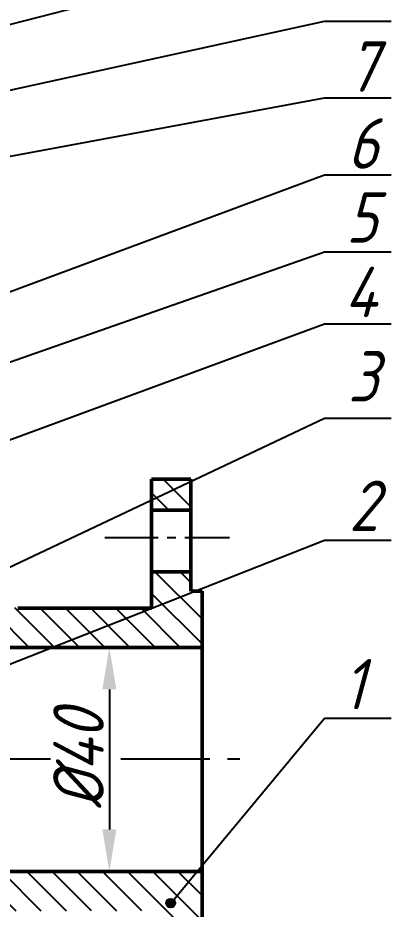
# Model space of a CAD drawing. Header units: millimetres. Extents: x 89 to 1326, y 3361 to 3817.
# Drawn here: x 290.4 to 357, y 3512.1 to 3671.2 of the extents above; entities that cross this region are included whole.
import ezdxf

# ---------------------------------------------------------------- set-up
doc = ezdxf.new("R2010")
doc.units = ezdxf.units.MM
doc.header["$LTSCALE"] = 0.5
for name, pattern in [('CENTER', [50.800000000000004, 31.75, -6.35, 6.35, -6.35]), ('CENTER2', [28.575000000000003, 19.05, -3.175, 3.175, -3.175]), ('DASHDOT', [25.4, 12.7, -6.35, 0, -6.35])]:
    doc.linetypes.add(name, pattern=pattern)
doc.layers.get('Defpoints').update_dxf_attribs({"linetype": 'DASHDOT'})
doc.layers.add('图层1', color=7, linetype='Continuous', lineweight=50)
doc.layers.add('图层2', color=7, linetype='CENTER2')
doc.layers.add('图层3', color=7, linetype='CENTER')
doc.styles.get("Standard").update_dxf_attribs({"font": 'gbeitc.shx', "height": 9, "bigfont": 'gbcbig.shx'})
doc.dimstyles.new('ISO-25', dxfattribs={"dimtxt": 9, "dimasz": 7.5, "dimexe": 2.5, "dimexo": 0, "dimgap": 1, "dimtad": 1, "dimtoh": 1, "dimdec": 0, "dimdsep": 46, "dimtxsty": 'Standard', "dimcen": 0, "dimclrd": 256, "dimclre": 256, "dimclrt": 256, "dimadec": 0, "dimazin": 0, "dimtfac": 1, "dimtdec": 0, "dimtmove": 0, "dimatfit": 3, "dimfxl": 0, "dimlwd": -1, "dimlwe": -1, "dimarcsym": 0})
pattern_1 = [(135, (20.51225881429059, 76.9887249792464), (-2.245064030267288, -2.245064030267288), [])]

# ---------------------------------------------------------------- blocks, each defined once
blk = doc.blocks.new('*D6')
at = {"transparency": 16777216}
for p, q in [((309.7564483912502, 3558.846022605222), (304.197310945268, 3558.846022605222)), ((306.697310945268, 3551.346022605222), (306.697310945268, 3526.346022605222)), ((309.7564483912496, 3518.846022605222), (304.197310945268, 3518.846022605222))]:
    blk.add_line(p, q, dxfattribs=at)
for points in [[(305.447310945268, 3551.346022605222), (307.947310945268, 3551.346022605222), (306.697310945268, 3558.846022605222)], [(305.447310945268, 3526.346022605222), (307.947310945268, 3526.346022605222), (306.697310945268, 3518.846022605222)]]:
    blk.add_solid(points, dxfattribs=at)
at = {"layer": 'Defpoints', "color": 0, "transparency": 16777216}
for p in [(309.7564483912502, 3558.846022605222), (306.697310945268, 3518.846022605222), (309.7564483912496, 3518.846022605222)]:
    blk.add_point(p, dxfattribs=at)
at = {"transparency": 16777216, "insert": (301.1973109452674, 3538.846022605222), "char_height": 9, "attachment_point": 5, "rotation": 90}
blk.add_mtext('%%C40', dxfattribs=at)

msp = doc.modelspace()

# ---------------------------------------------------------------- hatches: boundary and pattern name
h = msp.add_hatch()
h.set_pattern_fill('ANSI31', color=256, angle=90, style=0)
h.set_pattern_definition(pattern_1)
h.paths.add_polyline_path([(268.2284261823014, 3544.886064582685), (278.9847863901912, 3549.516626967262), (284.371115473144, 3558.846022605222), (300.6560936029062, 3558.846022605222), (323.2362670146012, 3568.566680859185), (323.2362670146012, 3568.846022605222), (321.2362670146012, 3568.846022605222), (321.2362670146012, 3572.346022605222), (314.2362670146011, 3572.346022605222), (314.2362670146011, 3565.846022605222), (290.3749615985646, 3565.846022605222, -0.2625904575405876), (287.8074429131872, 3567.294298467291, 0.01007637029606974), (286.622944118727, 3569.167844192021), (280.3547586468316, 3565.889488520723)])
h.paths.add_polyline_path([(278.9847863901912, 3549.516626967262), (268.2284261823014, 3544.886064582685), (265.8959068590762, 3540.846022605223), (263.7362670146014, 3540.846022605222), (261.8188795116002, 3538.928635102221), (272.8718064367323, 3538.928635102221)])
h.paths.add_polyline_path([(268.2053079358342, 3530.846022605222), (272.8718064367323, 3538.928635102221), (261.8188795116002, 3538.928635102221), (260.7362670146011, 3537.846022605222), (260.7362670146011, 3530.846022605222)])
h.paths.add_polyline_path([(280.3828921654599, 3565.904202775871), (286.622944118727, 3569.167844192021, 0.04315870695427385), (280.7362670146011, 3576.595194781576), (280.7362670146011, 3595.197730585611), (274.7362670146011, 3592.58860417869), (274.7362670146011, 3590.910414467944), (274.7362670146011, 3572.728171297417, -0.04623011686082917)])
h.paths.add_polyline_path([(274.7362670146011, 3592.58860417869), (273.7515932718248, 3592.160414467944), (273.3150925740587, 3591.723913770178), (273.3150925740587, 3574.096839973993, -0.01027747258586189), (274.7362670146011, 3572.728171297417)])
h.paths.add_polyline_path([(274.7362670146011, 3592.58860417869), (280.7362670146011, 3595.197730585611), (280.7362670146011, 3599.846022605222), (282.2362670145991, 3599.846022605222), (282.2362670145986, 3604.846022605226, -0.4142135623719296), (281.2362670145985, 3605.846022605222), (279.2362670145977, 3605.846022605222, -1), (277.2362670145977, 3605.846022605222), (274.7362670146011, 3605.846022605223)])
h.paths.add_polyline_path([(323.2362670146011, 3558.846022605222), (323.2362670146012, 3568.566680859185), (300.6560936029063, 3558.846022605222)], flags=17)
h.paths.add_polyline_path([(314.2362670146011, 3588.846022605222), (314.2362670146011, 3583.610029115389), (321.2362670146012, 3587.271134837608), (321.2362670146012, 3588.846022605223)])
h.paths.add_polyline_path([(314.2362670146011, 3583.610029115389), (314.2362670146011, 3583.346022605222), (321.2362670146012, 3583.346022605222), (321.2362670146012, 3587.271134837608)])
h = msp.add_hatch()
h.set_pattern_fill('ANSI31', color=256, angle=90, style=0)
h.set_pattern_definition(pattern_1)
h.paths.add_polyline_path([(323.2362670146011, 3518.846022605221), (302.5852030221654, 3518.846022605222), (291.7147651095573, 3511.846022605222), (314.2362670146011, 3511.846022605223), (314.2362670146011, 3505.346022605222), (321.2362670146011, 3505.346022605223), (321.236267014601, 3508.846022605222), (323.2362670146011, 3508.846022605222)])
h.paths.add_polyline_path([(321.2362670146011, 3494.346022605222), (314.2362670146011, 3494.346022605222), (314.2362670146011, 3488.846022605222), (321.2362670146011, 3488.846022605222)])
h.paths.add_polyline_path([(302.5852030221662, 3518.846022605223), (284.3711154731441, 3518.846022605223, -0.2932527545971457), (240.7362670146011, 3490.846022605222), (240.7362670146011, 3483.846022605222, 0.2707554821143817), (288.652861217445, 3511.846022605222), (291.7147651095571, 3511.846022605223)])
h.paths.add_polyline_path([(240.7362670146011, 3490.846022605222, -0.2477740005834958), (201.1002824501478, 3511.772258042338), (212.1125255549891, 3530.846022605223), (220.7362670146012, 3530.846022605223), (220.7362670146011, 3537.846022605223), (219.6536545176031, 3538.928635102221), (208.6961202872315, 3538.928635102221), (197.101418556059, 3518.846022605223), (158.2362670146012, 3518.846022605222), (158.2362670146012, 3508.846022605222), (160.2362670146011, 3508.846022605222), (160.2362670146011, 3505.346022605223), (167.2362670146011, 3505.346022605223), (167.2362670146011, 3511.846022605222), (192.8196728117574, 3511.846022605222, 0.270755482114381), (240.7362670146011, 3483.846022605222)])
h.paths.add_polyline_path([(217.736267014602, 3540.846022605221), (209.8031244782309, 3540.846022605223), (208.6961202872319, 3538.928635102221), (219.6536545176033, 3538.928635102221)])
h.paths.add_polyline_path([(167.2362670146011, 3494.346022605223), (160.2362670146011, 3494.346022605223), (160.2362670146011, 3488.846022605222), (167.2362670146011, 3488.846022605221)], flags=17)
h = msp.add_hatch(color=0)
edge = h.paths.add_edge_path()
edge.add_arc((317.6430426329107, 3513.194543923809), 0.8, 0, 360)

# ---------------------------------------------------------------- linework, layer by layer
for p, q in [((345.0773484283693, 3684.35632579433), (250.4280970327457, 3660.15129048337)), ((250.1926481881942, 3649.799377407581), (345.0773484283694, 3670.622384678175)), ((345.0773484283694, 3670.622384678175), (356.9539908956118, 3670.622384678175)), ((250.6249973008648, 3639.340193676644), (345.0773484283693, 3656.888443562019)), ((345.0773484283694, 3656.888443562019), (356.9539908956118, 3656.888443562019)), ((263.690641522277, 3612.956793905704), (345.0773484283693, 3643.154502445863)), ((345.0773484283693, 3643.154502445863), (356.9539908956117, 3643.154502445863)), ((282.4353220547393, 3607.477912062352), (345.0773484283693, 3629.420561329708)), ((345.0773484283693, 3629.420561329708), (356.9539908956116, 3629.420561329708)), ((245.7966000202125, 3580.004062618266), (345.0773484283693, 3616.558674799463)), ((345.0773484283693, 3616.558674799463), (356.9539908956116, 3616.558674799463)), ((248.2362670145989, 3553.946022605222), (345.0773484283693, 3599.740380493015)), ((345.0773484283693, 3599.740380493015), (356.9539908956116, 3599.740380493014)), ((255.1716078162849, 3542.521738104419), (345.0773484283693, 3577.969163490708)), ((345.0773484283693, 3577.969163490708), (356.9539908956117, 3577.969163490708)), ((317.6430426329107, 3513.194543923809), (345.0773484283692, 3546.208767347857)), ((345.0773484283692, 3546.208767347857), (356.9539908956117, 3546.208767347857))]:
    msp.add_line(p, q)
at = {"color": 0}
msp.add_circle((317.6430426329107, 3513.194543923809), 0.8, dxfattribs=at)
at = {"layer": '图层1'}
for p, q in [((314.2362670146011, 3588.846022605222), (314.2362670146011, 3565.846022605221)), ((314.2362670146011, 3588.846022605222), (321.2362670146012, 3588.846022605223)), ((321.2362670146012, 3588.846022605222), (321.2362670146012, 3568.846022605222)), ((314.2362670146011, 3583.346022605222), (321.2362670146012, 3583.346022605222)), ((314.2362670146011, 3572.346022605222), (321.2362670146012, 3572.346022605222)), ((321.2362670146012, 3568.846022605222), (323.2362670146011, 3568.846022605222)), ((323.2362670146012, 3568.846022605222), (323.2362670146011, 3508.846022605221)), ((290.3749615985647, 3565.846022605222), (314.2362670146011, 3565.846022605222)), ((284.371115473144, 3558.846022605222), (323.2362670146011, 3558.846022605222)), ((284.3711154731441, 3518.846022605223), (323.2362670146011, 3518.846022605222))]:
    msp.add_line(p, q, dxfattribs=at)
at = {"layer": '图层2'}
msp.add_line((305.8747384734779, 3578.423529174774), (328.1263657263971, 3578.423529174774), dxfattribs=at)
at = {"layer": '图层3'}
for p, q in [((156.4972945675229, 3538.928635102221), (296.2251700657566, 3538.928635102221)), ((308.7348490608638, 3538.928635102221), (329.9648230042769, 3538.928635102221))]:
    msp.add_line(p, q, dxfattribs=at)

# ---------------------------------------------------------------- texts
for s, p in [('7', (349.1089233969533, 3658.003167909254)), ('6', (349.1089233969532, 3644.269226793098)), ('5', (348.9085978389962, 3631.068569170319)), ('4', (348.5737460178806, 3617.771513864204))]:
    msp.add_text(s, height=9).set_placement(p)
at = {"color": 0}
for s, p in [('3', (349.2440852270692, 3602.711600622291)), ('2', (349.4296562198219, 3579.60668210701)), ('1', (348.3262940206004, 3547.768661031933))]:
    msp.add_text(s, height=9, dxfattribs=at).set_placement(p)

# ---------------------------------------------------------------- dimensions: what is measured, and where the dimension line sits
dim = msp.add_linear_dim(base=(306.697310945268, 3518.846022605222), p1=(309.7564483912502, 3558.846022605222), p2=(309.7564483912496, 3518.846022605222), angle=90, text='%%C<>', dimstyle='ISO-25')
dim.commit()
dim.dimension.update_dxf_attribs({"geometry": '*D6', "text_midpoint": (301.1973109452674, 3538.846022605222)})

doc.saveas('drawing.dxf')
